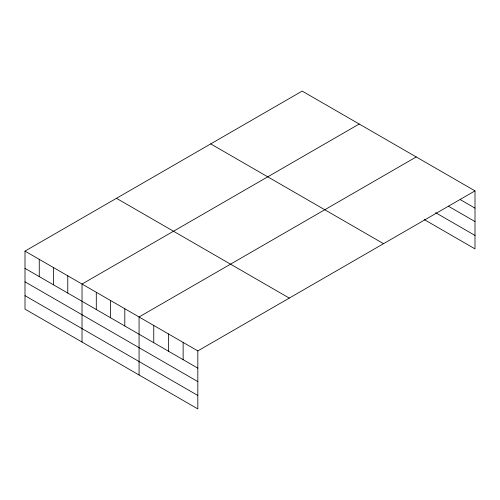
<?xml version="1.0" encoding="UTF-8"?>
<svg xmlns="http://www.w3.org/2000/svg" width="500" height="500" viewBox="0 0 500 500"><rect width="100%" height="100%" fill="white"/><g stroke="black" fill="none" stroke-linecap="round" stroke-linejoin="round"><path stroke-width="0.75" d="M475 190.875L302.175 91.094L25 251.119L25 309.125L197.825 408.906L197.825 350.9L475 190.875L475 248.881L424.25 219.581M359.206 124.025L82.031 284.044L82.031 342.05M416.238 156.95L139.069 316.975L139.069 374.981M460.312 199.644L475 208.125M448.288 206.15L475 221.575M435.606 212.688L475 235.431M210.706 143.9L383.531 243.681M116.469 198.312L289.294 298.094M25 251.119L197.825 350.9M25 268.369L197.825 368.15M25 281.819L197.825 381.6M25 295.675L197.825 395.456M183.137 342.419L183.137 359.669M168.444 333.938L168.444 351.188M153.756 325.456L153.756 342.706M124.806 308.744L124.806 325.988M110.55 300.512L110.55 317.756M96.294 292.281L96.294 309.525M67.775 275.812L67.775 293.062M53.519 267.581L53.519 284.831M39.256 259.35L39.256 276.6"/></g></svg>
